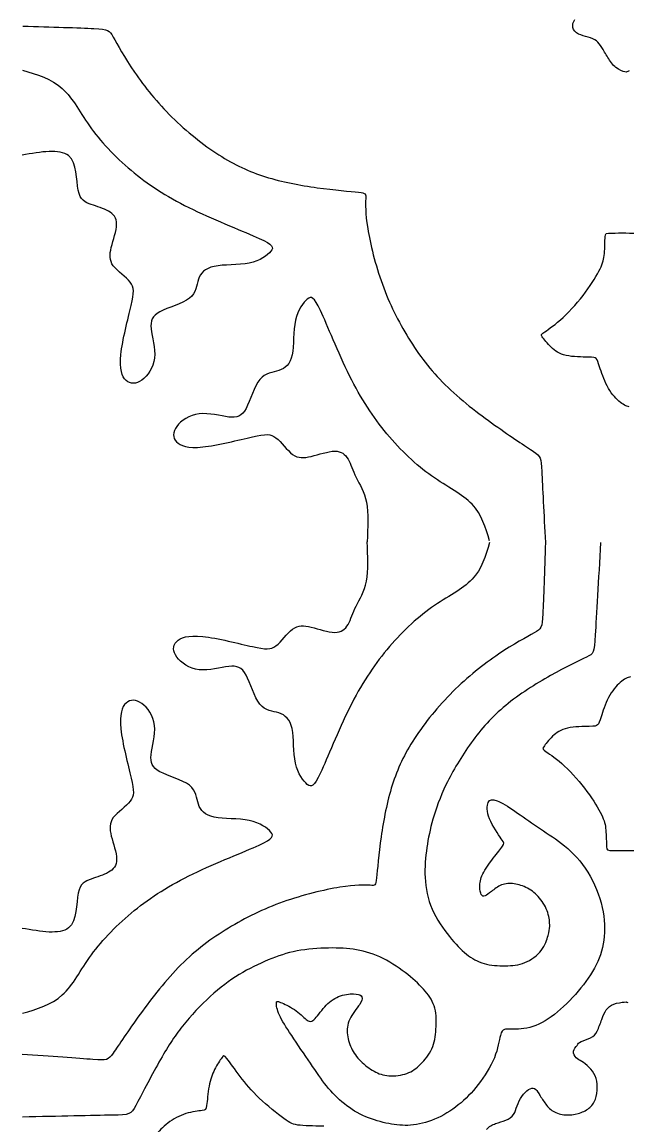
# Model space of a CAD drawing. Extents: x 13 to 543, y 34 to 294.
# Drawn here: x 143.22 to 154.35, y 149.32 to 169.61 of the extents above; entities that cross this region are included whole.
import ezdxf

# ---------------------------------------------------------------- set-up
doc = ezdxf.new("R2010")
doc.units = 0
doc.layers.add('Stand___Spine_003_contour', color=7, linetype='CONTINUOUS')

msp = doc.modelspace()

# ---------------------------------------------------------------- linework, layer by layer
at = {"layer": 'Stand___Spine_003_contour', "color": 7}
for points in [[(153.341851, 169.510052), (153.330279, 169.557692), (153.345717, 169.609111), (153.37948, 169.657627)], [(143.234847, 169.536881), (143.755833, 169.521121), (144.276881, 169.505361), (144.543356, 169.49157)], [(144.543356, 169.49157), (144.809831, 169.477786), (144.821679, 169.465954), (144.895695, 169.335917)], [(153.444134, 169.391014), (153.391985, 169.418649), (153.353416, 169.462414), (153.341851, 169.510052)], [(153.621697, 169.334816), (153.561862, 169.351956), (153.496284, 169.363378), (153.444134, 169.391014)], [(144.895695, 169.335917), (144.969712, 169.205878), (145.105895, 168.957644), (145.290033, 168.689223)], [(153.775118, 169.264363), (153.735588, 169.294812), (153.681531, 169.317671), (153.621697, 169.334816)], [(153.871585, 169.14441), (153.839748, 169.195816), (153.81465, 169.233913), (153.775118, 169.264363)], [(153.984482, 168.96065), (153.942031, 169.028245), (153.903423, 169.093004), (153.871585, 169.14441)], [(154.132203, 168.774994), (154.07323, 168.822632), (154.026935, 168.893054), (153.984482, 168.96065)], [(143.230111, 168.726244), (143.495941, 168.647435), (143.761824, 168.568611), (143.961285, 168.389592)], [(145.290033, 168.689223), (145.474172, 168.420799), (145.707858, 168.130206), (145.976868, 167.863768)], [(154.29819, 168.694182), (154.262132, 168.7028), (154.191176, 168.727354), (154.132203, 168.774994)], [(154.37667, 168.712191), (154.334251, 168.693168), (154.334251, 168.685561), (154.29819, 168.694182)], [(143.961285, 168.389592), (144.160745, 168.210576), (144.293674, 167.931504), (144.497324, 167.651017)], [(145.976868, 167.863768), (146.245879, 167.597333), (146.548626, 167.355962), (146.835789, 167.171756)], [(144.497324, 167.651017), (144.700974, 167.37053), (144.97539, 167.088593), (145.283714, 166.838787)], [(144.07602, 167.155425), (143.913592, 167.286338), (143.56835, 167.225633), (143.223169, 167.164937)], [(146.835789, 167.171756), (147.122951, 166.987552), (147.393336, 166.861467), (147.695314, 166.766895)], [(144.25438, 166.519913), (144.217962, 166.702039), (144.238448, 167.024512), (144.07602, 167.155425)], [(145.283714, 166.838787), (145.592038, 166.588981), (145.934319, 166.371269), (146.364292, 166.163322)], [(147.695314, 166.766895), (147.997292, 166.672326), (148.330808, 166.609288), (148.645626, 166.565941)], [(148.645626, 166.565941), (148.960441, 166.522594), (149.256448, 166.498956), (149.401522, 166.482172)], [(144.491651, 166.258228), (144.384183, 166.295903), (144.290798, 166.337785), (144.25438, 166.519913)], [(149.401522, 166.482172), (149.546594, 166.4654), (149.540669, 166.455539), (149.535769, 166.364592)], [(149.535769, 166.364592), (149.530868, 166.273642), (149.526885, 166.098949), (149.572265, 165.818292)], [(144.811295, 166.135414), (144.720746, 166.187062), (144.59912, 166.220553), (144.491651, 166.258228)], [(146.364292, 166.163322), (146.794265, 165.955374), (147.311901, 165.757209), (147.576412, 165.635762)], [(144.959803, 165.893947), (144.961222, 166.014021), (144.901845, 166.083767), (144.811295, 166.135414)], [(144.862242, 165.468302), (144.896195, 165.603727), (144.958386, 165.773876), (144.959803, 165.893947)], [(149.572265, 165.818292), (149.617646, 165.537631), (149.712417, 165.149372), (149.841488, 164.792216)], [(147.576412, 165.635762), (147.840924, 165.514317), (147.852238, 165.469661), (147.791446, 165.397136)], [(153.920713, 165.357982), (153.929716, 165.460155), (153.930719, 165.594276), (153.933753, 165.662408)], [(153.933753, 165.662408), (153.936787, 165.730539), (153.941753, 165.732504), (154.065476, 165.733484)], [(154.065476, 165.733484), (154.189191, 165.73445), (154.434852, 165.73445), (154.559873, 165.732518)], [(144.899006, 165.130627), (144.822639, 165.232539), (144.828288, 165.332877), (144.862242, 165.468302)], [(147.791446, 165.397136), (147.730654, 165.324611), (147.597568, 165.224027), (147.396805, 165.182183)], [(153.840696, 165.074251), (153.894705, 165.185757), (153.911704, 165.25581), (153.920713, 165.357982)], [(145.210104, 164.829145), (145.133662, 164.925519), (144.975372, 165.028715), (144.899006, 165.130627)], [(147.396805, 165.182183), (147.196042, 165.140339), (146.927166, 165.157096), (146.753207, 165.120785)], [(146.753207, 165.120785), (146.579247, 165.084474), (146.500025, 164.995135), (146.461866, 164.88354)], [(153.57467, 164.647464), (153.695681, 164.809792), (153.78669, 164.962745), (153.840696, 165.074251)], [(145.225721, 164.40202), (145.28089, 164.643468), (145.286546, 164.732773), (145.210104, 164.829145)], [(146.461866, 164.88354), (146.423708, 164.771947), (146.426538, 164.637869), (146.296438, 164.536027)], [(149.841488, 164.792216), (149.970556, 164.435062), (150.134784, 164.107196), (150.323259, 163.801845)], [(146.296438, 164.536027), (146.166337, 164.434185), (145.903141, 164.364374), (145.756075, 164.286205)], [(148.704801, 164.306785), (148.581722, 164.567785), (148.536465, 164.578949), (148.462964, 164.518964)], [(153.163126, 164.183654), (153.302627, 164.313408), (153.45366, 164.485136), (153.57467, 164.647464)], [(145.037631, 163.500525), (145.065916, 163.767119), (145.170552, 164.160569), (145.225721, 164.40202)], [(148.462964, 164.518964), (148.389463, 164.458979), (148.287525, 164.32766), (148.245118, 164.129563)], [(145.756075, 164.286205), (145.609009, 164.208038), (145.577884, 164.121485), (145.594847, 163.973663)], [(148.245118, 164.129563), (148.202711, 163.931466), (148.219693, 163.66616), (148.182894, 163.49451)], [(149.23946, 163.11076), (149.028714, 163.535024), (148.827882, 164.045786), (148.704801, 164.306785)], [(152.827471, 163.9196), (152.895333, 163.965881), (153.023628, 164.053902), (153.163126, 164.183654)], [(145.594847, 163.973663), (145.611812, 163.825842), (145.676931, 163.616316), (145.655693, 163.436283)], [(152.779631, 163.825418), (152.751612, 163.868387), (152.759617, 163.873319), (152.827471, 163.9196)], [(150.323259, 163.801845), (150.511734, 163.496494), (150.724908, 163.212774), (150.997259, 162.943866)], [(152.942398, 163.634283), (152.871109, 163.702216), (152.807647, 163.782447), (152.779631, 163.825418)], [(153.217194, 163.483987), (153.091668, 163.512095), (153.01369, 163.56635), (152.942398, 163.634283)], [(145.133787, 163.02457), (145.057465, 163.094287), (145.009346, 163.233934), (145.037631, 163.500525)], [(145.655693, 163.436283), (145.634456, 163.256248), (145.526942, 163.105496), (145.420883, 163.030171)], [(148.182894, 163.49451), (148.146094, 163.322861), (148.055553, 163.244691), (147.942456, 163.207039)], [(153.61705, 163.451438), (153.515332, 163.4539), (153.342717, 163.45588), (153.217194, 163.483987)], [(153.770222, 163.424754), (153.748716, 163.446023), (153.718765, 163.448965), (153.61705, 163.451438)], [(153.833731, 163.273742), (153.804724, 163.364049), (153.79173, 163.4035), (153.770222, 163.424754)], [(147.942456, 163.207039), (147.829362, 163.169387), (147.69348, 163.17218), (147.590267, 163.043807)], [(149.924015, 162.044531), (149.670848, 162.348761), (149.450206, 162.686496), (149.23946, 163.11076)], [(153.970748, 162.922965), (153.907709, 163.042421), (153.862738, 163.183437), (153.833731, 163.273742)], [(145.420883, 163.030171), (145.314824, 162.954845), (145.210109, 162.954845), (145.133787, 163.02457)], [(147.590267, 163.043807), (147.487055, 162.915434), (147.416304, 162.655732), (147.337083, 162.51062)], [(150.997259, 162.943866), (151.26961, 162.674958), (151.601197, 162.420801), (151.904156, 162.205072)], [(154.187025, 162.642735), (154.114699, 162.705936), (154.03379, 162.80351), (153.970748, 162.922965)], [(147.337083, 162.51062), (147.257864, 162.365506), (147.170146, 162.334794), (147.020335, 162.351533)], [(154.374832, 162.540101), (154.322797, 162.550964), (154.259354, 162.579535), (154.187025, 162.642735)], [(146.475724, 162.41157), (146.293266, 162.390615), (146.140485, 162.284529), (146.064146, 162.179878)], [(147.020335, 162.351533), (146.870525, 162.368272), (146.658179, 162.432526), (146.475724, 162.41157)], [(146.064146, 162.179878), (145.987807, 162.075227), (145.987807, 161.971903), (146.05847, 161.896594)], [(151.904156, 162.205072), (152.207116, 161.989341), (152.481447, 161.812037), (152.618627, 161.717436)], [(146.05847, 161.896594), (146.129125, 161.821285), (146.270652, 161.773806), (146.54083, 161.801715)], [(146.54083, 161.801715), (146.811011, 161.829625), (147.209756, 161.932871), (147.454456, 161.987307)], [(147.454456, 161.987307), (147.699153, 162.041743), (147.789661, 162.047325), (147.887329, 161.971898)], [(147.887329, 161.971898), (147.985, 161.896471), (148.089585, 161.740283), (148.192869, 161.66493)], [(150.747176, 161.268583), (150.462914, 161.469528), (150.177183, 161.740301), (149.924015, 162.044531)], [(148.535087, 161.628655), (148.672335, 161.662157), (148.844774, 161.723523), (148.966461, 161.724921)], [(148.966461, 161.724921), (149.08815, 161.726321), (149.158835, 161.667732), (149.211177, 161.578385)], [(152.618627, 161.717436), (152.755804, 161.622835), (152.755804, 161.611003), (152.769065, 161.34785)], [(148.192869, 161.66493), (148.296152, 161.589578), (148.39784, 161.595152), (148.535087, 161.628655)], [(149.211177, 161.578385), (149.26352, 161.489038), (149.297462, 161.369027), (149.359679, 161.242066)], [(152.769065, 161.34785), (152.782318, 161.084697), (152.809127, 160.564663), (152.835781, 160.047526)], [(149.359679, 161.242066), (149.421894, 161.115105), (149.512445, 160.98108), (149.550703, 160.784285)], [(151.491105, 160.749425), (151.314265, 160.936473), (151.031437, 161.067637), (150.747176, 161.268583)], [(149.550703, 160.784285), (149.588958, 160.58749), (149.574655, 160.322307), (149.560513, 160.060002)], [(151.809372, 160.076752), (151.738665, 160.319543), (151.667948, 160.562376), (151.491105, 160.749425)], [(149.550703, 159.335721), (149.588958, 159.532516), (149.574655, 159.797699), (149.560513, 160.060004)], [(151.809372, 160.043254), (151.738665, 159.800463), (151.667948, 159.557629), (151.491105, 159.370581)], [(152.835781, 160.047526), (152.819781, 159.52654), (152.80378, 159.005492), (152.789778, 158.739017)], [(153.849897, 160.047526), (153.811842, 159.368648), (153.773893, 158.691677), (153.75213, 158.350402)], [(149.359679, 158.87794), (149.421894, 159.004901), (149.512445, 159.138926), (149.550703, 159.335721)], [(151.491105, 159.370581), (151.314265, 159.183533), (151.031437, 159.052369), (150.747176, 158.851423)], [(149.211177, 158.541621), (149.26352, 158.630968), (149.297462, 158.750979), (149.359679, 158.87794)], [(150.747176, 158.851423), (150.462914, 158.650477), (150.177183, 158.379705), (149.924015, 158.075475)], [(152.789778, 158.739017), (152.775783, 158.472542), (152.76377, 158.460694), (152.631747, 158.386678)], [(147.887329, 158.148108), (147.985, 158.223535), (148.089585, 158.379723), (148.192869, 158.455076)], [(148.192869, 158.455076), (148.296152, 158.530428), (148.39784, 158.524854), (148.535087, 158.491351)], [(148.535087, 158.491351), (148.672335, 158.457849), (148.844774, 158.396483), (148.966461, 158.395085)], [(148.966461, 158.395085), (149.08815, 158.393685), (149.158835, 158.452274), (149.211177, 158.541621)], [(146.05847, 158.223411), (146.129125, 158.29872), (146.270652, 158.3462), (146.54083, 158.318291)], [(146.54083, 158.318291), (146.811011, 158.290381), (147.209756, 158.187135), (147.454456, 158.132699)], [(152.631747, 158.386678), (152.499721, 158.312661), (152.247693, 158.176478), (151.975171, 157.99234)], [(153.75213, 158.350402), (153.73038, 158.009126), (153.723879, 158.003792), (153.593987, 157.9402)], [(146.064146, 157.940128), (145.987807, 158.044779), (145.987807, 158.148103), (146.05847, 158.223411)], [(147.454456, 158.132699), (147.699153, 158.078262), (147.789661, 158.072681), (147.887329, 158.148108)], [(149.924015, 158.075475), (149.670848, 157.771245), (149.450206, 157.43351), (149.23946, 157.009246)], [(146.475724, 157.708436), (146.293266, 157.72939), (146.140485, 157.835477), (146.064146, 157.940128)], [(151.975171, 157.99234), (151.702646, 157.808201), (151.407612, 157.574515), (151.137103, 157.305505)], [(153.593987, 157.9402), (153.464092, 157.876608), (153.209794, 157.754111), (152.933283, 157.599682)], [(147.020335, 157.768473), (146.870525, 157.751734), (146.658179, 157.68748), (146.475724, 157.708436)], [(147.337083, 157.609386), (147.257864, 157.754499), (147.170146, 157.785212), (147.020335, 157.768473)], [(147.590267, 157.076199), (147.487055, 157.204572), (147.416304, 157.464273), (147.337083, 157.609386)], [(152.933283, 157.599682), (152.656771, 157.445254), (152.357705, 157.258723), (152.107195, 157.051502)], [(154.213166, 157.475869), (154.14084, 157.412667), (154.059931, 157.315094), (153.996889, 157.195638)], [(154.400973, 157.578503), (154.348938, 157.567639), (154.285495, 157.539068), (154.213166, 157.475869)], [(151.137103, 157.305505), (150.866597, 157.036494), (150.621538, 156.733747), (150.434517, 156.446584)], [(145.133784, 157.095433), (145.057462, 157.025716), (145.009344, 156.886069), (145.037629, 156.619478)], [(145.42088, 157.089833), (145.314821, 157.165158), (145.210107, 157.165158), (145.133784, 157.095433)], [(145.65569, 156.68372), (145.634454, 156.863755), (145.52694, 157.014507), (145.42088, 157.089833)], [(147.942456, 156.912967), (147.829362, 156.950619), (147.69348, 156.947826), (147.590267, 157.076199)], [(152.107195, 157.051502), (151.856682, 156.844281), (151.654646, 156.616309), (151.473844, 156.366521)], [(153.996889, 157.195638), (153.93385, 157.076183), (153.888879, 156.935167), (153.859872, 156.844862)], [(148.182894, 156.625495), (148.146094, 156.797145), (148.055553, 156.875315), (147.942456, 156.912967)], [(149.23946, 157.009246), (149.028714, 156.584982), (148.827882, 156.07422), (148.704801, 155.81322)], [(153.859872, 156.844862), (153.830865, 156.754555), (153.817871, 156.715103), (153.796363, 156.693849)], [(145.037629, 156.619478), (145.065914, 156.352884), (145.170549, 155.959434), (145.225718, 155.717983)], [(145.594845, 156.14634), (145.61181, 156.294161), (145.676928, 156.503687), (145.65569, 156.68372)], [(148.245118, 155.990443), (148.202711, 156.18854), (148.219693, 156.453846), (148.182894, 156.625495)], [(153.243334, 156.634616), (153.117809, 156.606509), (153.039831, 156.552254), (152.968539, 156.484321)], [(153.643191, 156.667166), (153.541473, 156.664704), (153.368858, 156.662724), (153.243334, 156.634616)], [(153.796363, 156.693849), (153.774857, 156.672581), (153.744906, 156.669638), (153.643191, 156.667166)], [(150.434517, 156.446584), (150.247498, 156.159422), (150.119487, 155.889037), (150.02347, 155.587059)], [(152.968539, 156.484321), (152.89725, 156.416387), (152.833787, 156.336157), (152.805771, 156.293185)], [(151.473844, 156.366521), (151.293045, 156.116733), (151.132597, 155.843633), (151.015581, 155.60186)], [(152.805771, 156.293185), (152.777753, 156.250216), (152.785758, 156.245284), (152.853612, 156.199003)], [(145.756073, 155.833798), (145.609007, 155.911965), (145.577881, 155.998518), (145.594845, 156.14634)], [(152.853612, 156.199003), (152.921474, 156.152722), (153.049769, 156.064701), (153.189267, 155.93495)], [(146.296435, 155.583976), (146.166335, 155.685818), (145.903138, 155.755629), (145.756073, 155.833798)], [(148.462964, 155.601042), (148.389463, 155.661027), (148.287525, 155.792346), (148.245118, 155.990443)], [(148.704801, 155.81322), (148.581722, 155.552221), (148.536465, 155.541057), (148.462964, 155.601042)], [(153.189267, 155.93495), (153.328767, 155.805196), (153.479801, 155.633467), (153.60081, 155.47114)], [(145.225718, 155.717983), (145.280887, 155.476535), (145.286543, 155.38723), (145.210101, 155.290858)], [(151.015581, 155.60186), (150.898564, 155.360086), (150.824562, 155.14892), (150.77105, 154.9624)], [(146.461864, 155.236463), (146.423705, 155.348056), (146.426535, 155.482134), (146.296435, 155.583976)], [(150.02347, 155.587059), (149.927455, 155.285081), (149.863455, 154.951565), (149.819445, 154.636748)], [(153.60081, 155.47114), (153.721822, 155.308812), (153.812831, 155.155858), (153.866837, 155.044352)], [(145.210101, 155.290858), (145.13366, 155.194484), (144.975369, 155.091288), (144.899003, 154.989376)], [(146.753204, 154.999218), (146.579244, 155.035529), (146.500022, 155.124868), (146.461864, 155.236463)], [(151.810637, 154.967344), (151.757655, 155.099548), (151.759654, 155.211112), (151.786112, 155.2693)], [(151.786112, 155.2693), (151.812569, 155.327487), (151.863603, 155.332422), (151.947671, 155.299348)], [(151.947671, 155.299348), (152.031739, 155.266275), (152.148618, 155.195304), (152.27718, 155.10794)], [(144.899003, 154.989376), (144.822636, 154.887464), (144.828285, 154.787126), (144.862239, 154.651701)], [(147.396803, 154.93782), (147.196039, 154.979664), (146.927163, 154.962908), (146.753204, 154.999218)], [(152.27718, 155.10794), (152.405742, 155.020575), (152.545668, 154.917024), (152.690084, 154.820066)], [(153.866837, 155.044352), (153.920846, 154.932847), (153.937845, 154.862794), (153.946853, 154.760621)], [(147.791443, 154.722867), (147.730651, 154.795392), (147.597566, 154.895976), (147.396803, 154.93782)], [(150.77105, 154.9624), (150.71754, 154.77588), (150.684543, 154.614069), (150.659533, 154.439869)], [(152.027058, 154.600191), (151.972436, 154.681037), (151.863615, 154.83514), (151.810637, 154.967344)], [(152.690084, 154.820066), (152.834497, 154.72311), (152.981712, 154.633795), (153.133274, 154.514851)], [(144.862239, 154.651701), (144.896192, 154.516277), (144.958384, 154.346127), (144.959801, 154.226056)], [(147.57641, 154.484241), (147.840921, 154.605686), (147.852236, 154.650342), (147.791443, 154.722867)], [(149.819445, 154.636748), (149.775436, 154.321932), (149.751437, 154.025925), (149.734396, 153.880851)], [(152.051182, 154.464534), (152.08368, 154.509453), (152.081676, 154.519347), (152.027058, 154.600191)], [(153.946853, 154.760621), (153.955857, 154.658448), (153.95686, 154.524327), (153.959894, 154.456196)], [(146.364289, 153.956682), (146.794262, 154.164629), (147.311898, 154.362794), (147.57641, 154.484241)], [(150.659533, 154.439869), (150.634527, 154.265666), (150.61753, 154.079212), (150.627028, 153.886758)], [(151.879668, 154.246423), (151.951671, 154.339671), (152.018686, 154.419615), (152.051182, 154.464534)], [(153.133274, 154.514851), (153.284836, 154.395908), (153.439775, 154.247961), (153.568826, 154.059433)], [(153.959894, 154.456196), (153.962928, 154.388065), (153.967894, 154.3861), (154.091617, 154.38512)], [(154.091617, 154.38512), (154.215332, 154.384154), (154.460993, 154.384154), (154.586014, 154.386085)], [(144.959801, 154.226056), (144.96122, 154.105983), (144.901842, 154.036236), (144.811293, 153.984589)], [(151.686623, 153.954805), (151.730603, 154.046522), (151.807664, 154.153176), (151.879668, 154.246423)], [(144.811293, 153.984589), (144.720743, 153.932941), (144.599117, 153.89945), (144.491648, 153.861775)], [(153.568826, 154.059433), (153.697879, 153.870905), (153.800847, 153.642056), (153.859872, 153.422939)], [(144.491648, 153.861775), (144.38418, 153.824101), (144.290796, 153.782218), (144.254377, 153.60009)], [(145.283711, 153.281216), (145.592036, 153.531022), (145.934316, 153.748734), (146.364289, 153.956682)], [(149.734396, 153.880851), (149.717368, 153.735779), (149.707356, 153.741704), (149.615019, 153.746604)], [(150.627028, 153.886758), (150.636521, 153.694302), (150.67252, 153.496009), (150.753532, 153.308478)], [(151.631623, 153.721925), (151.631626, 153.786003), (151.642658, 153.863088), (151.686623, 153.954805)], [(152.263173, 153.773739), (152.181706, 153.785085), (152.10363, 153.781126), (152.032429, 153.753315)], [(152.5097, 153.692345), (152.429728, 153.735736), (152.34464, 153.762405), (152.263173, 153.773739)], [(144.254377, 153.60009), (144.217959, 153.417964), (144.238445, 153.095491), (144.076017, 152.964578)], [(149.060371, 153.710108), (148.775422, 153.664727), (148.38123, 153.569956), (148.018616, 153.440885)], [(149.615019, 153.746604), (149.522679, 153.751505), (149.345317, 153.755488), (149.060371, 153.710108)], [(151.659109, 153.576812), (151.642667, 153.606351), (151.631619, 153.657847), (151.631623, 153.721925)], [(151.727601, 153.550713), (151.697562, 153.539391), (151.67556, 153.547285), (151.659109, 153.576812)], [(151.846656, 153.633592), (151.795651, 153.592639), (151.757641, 153.562043), (151.727601, 153.550713)], [(152.032429, 153.753315), (151.961228, 153.725505), (151.89766, 153.674543), (151.846656, 153.633592)], [(152.729733, 153.510781), (152.664742, 153.588709), (152.589672, 153.648953), (152.5097, 153.692345)], [(148.018616, 153.440885), (147.656005, 153.311817), (147.32313, 153.147589), (147.013113, 152.959114)], [(152.880275, 153.244328), (152.849774, 153.337059), (152.794725, 153.432856), (152.729733, 153.510781)], [(153.859872, 153.422939), (153.918896, 153.203824), (153.933891, 152.994686), (153.91689, 152.805666)], [(144.497321, 152.468986), (144.700971, 152.749473), (144.975387, 153.03141), (145.283711, 153.281216)], [(150.753532, 153.308478), (150.834546, 153.120947), (150.960512, 152.944369), (151.073041, 152.804707)], [(152.915325, 152.997098), (152.916793, 153.060707), (152.910775, 153.151597), (152.880275, 153.244328)], [(144.076017, 152.964578), (143.91359, 152.833665), (143.568347, 152.894371), (143.223166, 152.955066)], [(147.013113, 152.959114), (146.703096, 152.770639), (146.41504, 152.557465), (146.142024, 152.285114)], [(152.884792, 152.822951), (152.904781, 152.894985), (152.913796, 152.933488), (152.915325, 152.997098)], [(151.073041, 152.804707), (151.185568, 152.665046), (151.284538, 152.562458), (151.385576, 152.481507)], [(152.76127, 152.55057), (152.833792, 152.645337), (152.864793, 152.750918), (152.884792, 152.822951)], [(153.91689, 152.805666), (153.899886, 152.616647), (153.8509, 152.447954), (153.769374, 152.283118)], [(148.854294, 152.593448), (148.66832, 152.589995), (148.461212, 152.575197), (148.274225, 152.539169)], [(149.368842, 152.559906), (149.205369, 152.589006), (149.04027, 152.596902), (148.854294, 152.593448)], [(149.855892, 152.400053), (149.694409, 152.480455), (149.532316, 152.530806), (149.368842, 152.559906)], [(143.961282, 151.730411), (144.160743, 151.909427), (144.293671, 152.188499), (144.497321, 152.468986)], [(147.745179, 152.373872), (147.570183, 152.301841), (147.387121, 152.214982), (147.209123, 152.105948)], [(148.274225, 152.539169), (148.087239, 152.503152), (147.920172, 152.445902), (147.745179, 152.373872)], [(150.310464, 152.104495), (150.178494, 152.209057), (150.017373, 152.319653), (149.855892, 152.400053)], [(151.385576, 152.481507), (151.486613, 152.400557), (151.589559, 152.341385), (151.710629, 152.307809)], [(152.459229, 152.325073), (152.574795, 152.371967), (152.68875, 152.455807), (152.76127, 152.55057)], [(146.142024, 152.285114), (145.869007, 152.012763), (145.610966, 151.681177), (145.391941, 151.378217)], [(151.710629, 152.307809), (151.8317, 152.274234), (151.97061, 152.266347), (152.098661, 152.267332)], [(152.098661, 152.267332), (152.226709, 152.268297), (152.343661, 152.278171), (152.459229, 152.325073)], [(153.769374, 152.283118), (153.687851, 152.118282), (153.573866, 151.957468), (153.44034, 151.800547)], [(147.209123, 152.105948), (147.031125, 151.996917), (146.858081, 151.865649), (146.68082, 151.70454)], [(150.628501, 151.802039), (150.545522, 151.901173), (150.442431, 151.999929), (150.310464, 152.104495)], [(149.037309, 151.702824), (149.132299, 151.741312), (149.239306, 151.751179), (149.312814, 151.750696)], [(149.312814, 151.750696), (149.386323, 151.750213), (149.42631, 151.739374), (149.450348, 151.715177)], [(150.805532, 151.485278), (150.774517, 151.603186), (150.71148, 151.702906), (150.628501, 151.802039)], [(153.44034, 151.800547), (153.306814, 151.643627), (153.153811, 151.490683), (153.001779, 151.373244)], [(143.230109, 151.39376), (143.495939, 151.472568), (143.761821, 151.551392), (143.961282, 151.730411)], [(146.68082, 151.70454), (146.503561, 151.543434), (146.323028, 151.353489), (146.169656, 151.159312)], [(147.95019, 151.359486), (147.905206, 151.460116), (147.892198, 151.541085), (147.893666, 151.581017)], [(147.893666, 151.581017), (147.895134, 151.620949), (147.911135, 151.619959), (147.971368, 151.595188)], [(147.971368, 151.595188), (148.031593, 151.570426), (148.135158, 151.522279), (148.224454, 151.460838)], [(148.782806, 151.511877), (148.859302, 151.597223), (148.94232, 151.664338), (149.037309, 151.702824)], [(149.442298, 151.584846), (149.402216, 151.516126), (149.31438, 151.416652), (149.261377, 151.319964)], [(149.450348, 151.715177), (149.474398, 151.69099), (149.482371, 151.653564), (149.442298, 151.584846)], [(153.954826, 151.454551), (153.987621, 151.50117), (154.030138, 151.539308), (154.093833, 151.563078)], [(154.093833, 151.563078), (154.157528, 151.586857), (154.242731, 151.596383), (154.285228, 151.600176)], [(154.285228, 151.600176), (154.327726, 151.603966), (154.327726, 151.602107), (154.327726, 151.601141)], [(154.327726, 151.601141), (154.327726, 151.600176), (154.327721, 151.600176), (154.352757, 151.594478)], [(145.391941, 151.378217), (145.172914, 151.075257), (144.9929, 150.800926), (144.896853, 150.663746)], [(148.176207, 150.983011), (148.072212, 151.138413), (147.995173, 151.258853), (147.95019, 151.359486)], [(148.224454, 151.460838), (148.31375, 151.399396), (148.389201, 151.323955), (148.443714, 151.281495)], [(148.584335, 151.27616), (148.636463, 151.323148), (148.706311, 151.426531), (148.782806, 151.511877)], [(150.826548, 151.10237), (150.835552, 151.231127), (150.836531, 151.36737), (150.805532, 151.485278)], [(153.001779, 151.373244), (152.849749, 151.255802), (152.698735, 151.173898), (152.551723, 151.135417)], [(153.872804, 151.282224), (153.898851, 151.352656), (153.92203, 151.407932), (153.954826, 151.454551)], [(146.169656, 151.159312), (146.016283, 150.965135), (145.889989, 150.766339), (145.737465, 150.493962)], [(148.443714, 151.281495), (148.498229, 151.239036), (148.532205, 151.229176), (148.584335, 151.27616)], [(149.261377, 151.319964), (149.208374, 151.223276), (149.190371, 151.129529), (149.195864, 151.034287)], [(152.551723, 151.135417), (152.404712, 151.096933), (152.261639, 151.10187), (152.18314, 151.102848)], [(153.786923, 151.066033), (153.817755, 151.125939), (153.846757, 151.211792), (153.872804, 151.282224)], [(148.520767, 150.475747), (148.411292, 150.637041), (148.280203, 150.827607), (148.176207, 150.983011)], [(149.195864, 151.034287), (149.201344, 150.939045), (149.230344, 150.842386), (149.272856, 150.754525)], [(150.751046, 150.742664), (150.800553, 150.852224), (150.817555, 150.973613), (150.826548, 151.10237)], [(152.010683, 150.985507), (151.988713, 150.900731), (151.966681, 150.744692), (151.898656, 150.577867)], [(152.072465, 151.092371), (152.054287, 151.083873), (152.032664, 151.070282), (152.010683, 150.985507)], [(152.18314, 151.102848), (152.10464, 151.103814), (152.090636, 151.100917), (152.072465, 151.092371)], [(153.492513, 150.874673), (153.535816, 150.895555), (153.613295, 150.916579), (153.668273, 150.944197)], [(153.668273, 150.944197), (153.723253, 150.971812), (153.756091, 151.006124), (153.786923, 151.066033)], [(149.272856, 150.754525), (149.315369, 150.666665), (149.37133, 150.587781), (149.44337, 150.515208)], [(150.54252, 150.458435), (150.619541, 150.535422), (150.701539, 150.633106), (150.751046, 150.742664)], [(153.35463, 150.696656), (153.360453, 150.739509), (153.395205, 150.775711), (153.417378, 150.804263)], [(153.417378, 150.804263), (153.439544, 150.832814), (153.449213, 150.853793), (153.492513, 150.874673)], [(144.525163, 150.545221), (144.261531, 150.563882), (143.740678, 150.601573), (143.222688, 150.639069)], [(144.896853, 150.663746), (144.800807, 150.526569), (144.788794, 150.526569), (144.525163, 150.545221)], [(146.892672, 150.5765), (146.860247, 150.532701), (146.804104, 150.449605), (146.759099, 150.360792)], [(146.985584, 150.561629), (146.934095, 150.625241), (146.925096, 150.620309), (146.892672, 150.5765)], [(147.230616, 150.234499), (147.131132, 150.365712), (147.03707, 150.49802), (146.985584, 150.561629)], [(151.898656, 150.577867), (151.83063, 150.411044), (151.716655, 150.233473), (151.601633, 150.08445)], [(153.400935, 150.574784), (153.371942, 150.604352), (153.348812, 150.6538), (153.35463, 150.696656)], [(153.505167, 150.510947), (153.464659, 150.535699), (153.429927, 150.545218), (153.400935, 150.574784)], [(145.737465, 150.493962), (145.584942, 150.221586), (145.405936, 149.875235), (145.311391, 149.702034)], [(146.759099, 150.360792), (146.714094, 150.271981), (146.680096, 150.177261), (146.65755, 150.053892)], [(148.816785, 150.059807), (148.718306, 150.18214), (148.630243, 150.314453), (148.520767, 150.475747)], [(149.44337, 150.515208), (149.515408, 150.442635), (149.603336, 150.37658), (149.688877, 150.329186)], [(149.688877, 150.329186), (149.77442, 150.281792), (149.85736, 150.253199), (149.962442, 150.24628)], [(150.293971, 150.289689), (150.393521, 150.325227), (150.465498, 150.381452), (150.54252, 150.458435)], [(153.636379, 150.401457), (153.592, 150.446201), (153.545678, 150.486195), (153.505167, 150.510947)], [(153.750249, 150.246275), (153.723248, 150.307169), (153.68076, 150.356717), (153.636379, 150.401457)], [(147.580884, 149.834038), (147.435639, 149.972367), (147.3301, 150.103285), (147.230616, 150.234499)], [(149.962442, 150.24628), (150.067523, 150.239352), (150.194419, 150.25415), (150.293971, 150.289689)], [(153.789808, 150.036827), (153.788829, 150.112956), (153.777257, 150.185379), (153.750249, 150.246275)], [(146.65755, 150.053892), (146.634993, 149.930521), (146.624078, 149.780575), (146.61356, 149.70159)], [(149.144314, 149.728717), (149.02434, 149.824908), (148.915263, 149.937476), (148.816785, 150.059807)], [(151.601633, 150.08445), (151.486608, 149.935424), (151.370607, 149.815044), (151.237081, 149.708951)], [(152.405142, 149.86737), (152.441794, 149.920654), (152.484304, 149.966414), (152.525774, 149.992088)], [(152.525774, 149.992088), (152.567242, 150.017765), (152.607826, 150.023486), (152.638646, 150.009228)], [(152.638646, 150.009228), (152.669463, 149.994985), (152.690727, 149.960644), (152.719685, 149.913023)], [(153.756054, 149.813069), (153.781113, 149.880616), (153.790774, 149.960695), (153.789808, 150.036827)], [(148.0313, 149.461711), (147.912429, 149.54845), (147.72613, 149.695709), (147.580884, 149.834038)], [(149.534853, 149.492853), (149.395373, 149.55255), (149.264288, 149.632525), (149.144314, 149.728717)], [(152.316352, 149.694075), (152.337564, 149.753069), (152.368489, 149.814083), (152.405142, 149.86737)], [(152.719685, 149.913023), (152.748643, 149.865402), (152.78529, 149.804497), (152.826795, 149.746403)], [(152.826795, 149.746403), (152.868296, 149.688308), (152.914601, 149.633102), (152.979279, 149.594056)], [(153.635456, 149.6474), (153.690422, 149.690236), (153.730994, 149.74552), (153.756054, 149.813069)], [(144.875925, 149.521968), (144.54501, 149.515111), (143.884688, 149.501206), (143.228675, 149.487385)], [(145.311391, 149.702034), (145.216847, 149.528831), (145.206841, 149.528831), (144.875925, 149.521968)], [(146.230517, 149.550107), (146.114052, 149.513115), (145.998981, 149.449925), (145.902491, 149.37642)], [(146.529104, 149.606841), (146.465154, 149.597981), (146.346983, 149.587093), (146.230517, 149.550107)], [(146.61356, 149.70159), (146.60304, 149.622605), (146.593058, 149.61571), (146.529104, 149.606841)], [(151.237081, 149.708951), (151.103556, 149.60286), (150.952539, 149.511085), (150.801517, 149.447437)], [(152.108929, 149.431267), (152.16776, 149.456019), (152.219926, 149.488428), (152.25173, 149.53315)], [(152.25173, 149.53315), (152.283533, 149.577871), (152.29513, 149.635081), (152.316352, 149.694075)], [(152.979279, 149.594056), (153.043958, 149.555007), (153.126934, 149.53216), (153.206077, 149.526315)], [(153.206077, 149.526315), (153.285217, 149.520473), (153.364336, 149.532182), (153.437641, 149.553124)], [(153.437641, 149.553124), (153.510949, 149.574079), (153.580488, 149.604567), (153.635456, 149.6474)], [(145.902491, 149.37642), (145.806, 149.302918), (145.727977, 149.219022), (145.685477, 149.157129)], [(148.331207, 149.33498), (148.202195, 149.34833), (148.150173, 149.37497), (148.0313, 149.461711)], [(148.769289, 149.32163), (148.666243, 149.32163), (148.460219, 149.32163), (148.331207, 149.33498)], [(149.959413, 149.367022), (149.822435, 149.393662), (149.674334, 149.433157), (149.534853, 149.492853)], [(150.36095, 149.337411), (150.22244, 149.326571), (150.096389, 149.34038), (149.959413, 149.367022)], [(150.801517, 149.447437), (150.650493, 149.383788), (150.499459, 149.34826), (150.36095, 149.337411)], [(151.754782, 149.255649), (151.803025, 149.315109), (151.86097, 149.343697), (151.922683, 149.366527)], [(151.922683, 149.366527), (151.984397, 149.389365), (152.050098, 149.406517), (152.108929, 149.431267)]]:
    msp.add_open_spline(points, degree=3, dxfattribs=at)

doc.saveas('drawing.dxf')
